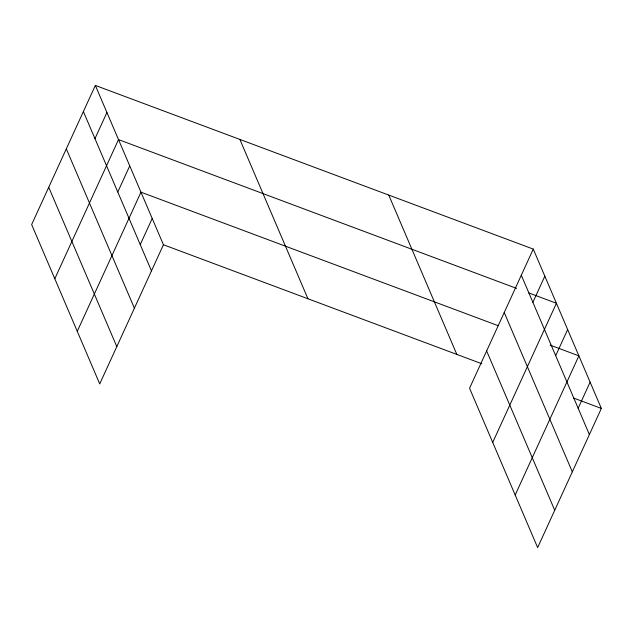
<?xml version="1.0" encoding="UTF-8"?>
<svg xmlns="http://www.w3.org/2000/svg" width="633" height="633" viewBox="0 0 633 633"><rect width="100%" height="100%" fill="white"/><g stroke="black" fill="none" stroke-linecap="round" stroke-linejoin="round"><path stroke-width="0.95" d="M95.354 85.423L31.65 224.573L99.729 383.907L163.441 244.757L95.354 85.423L533.271 249.093L601.35 408.427L537.646 547.577L469.559 388.243L533.271 249.093M94.966 138.643L106.93 112.508M54.794 278.749L118.506 139.6L516.583 288.379M117.778 192.021L129.741 165.886M77.266 331.328L140.969 192.179L498.29 325.726M140.241 244.599L152.205 218.472M532.875 302.313L544.839 276.178M492.711 442.412L556.415 303.262L528.626 292.881M555.687 355.691L567.651 329.556M515.175 494.998L578.886 355.849L550.164 345.112M578.151 408.269L590.114 382.134M163.441 244.757L481.848 363.761M573.561 398.038L601.35 408.427M521.307 275.228L589.386 434.562M504.232 312.52L572.311 471.854M486.635 350.943L554.722 510.277M388.757 195.083L456.836 354.417M239.867 139.434L307.947 298.768M83.39 111.558L151.477 270.892M66.315 148.85L134.402 308.184M48.725 187.281L116.804 346.615"/></g></svg>
